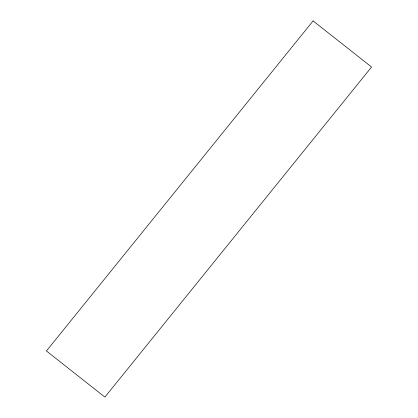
<?xml version="1.0" encoding="UTF-8"?>
<svg xmlns="http://www.w3.org/2000/svg" width="418" height="418" viewBox="0 0 418 418"><rect width="100%" height="100%" fill="white"/><g stroke="black" fill="none" stroke-linecap="round" stroke-linejoin="round"><path stroke-width="0.63" d="M313.103 20.9L46.435 350.974L104.897 397.1L371.565 67.026L313.103 20.9"/></g></svg>
